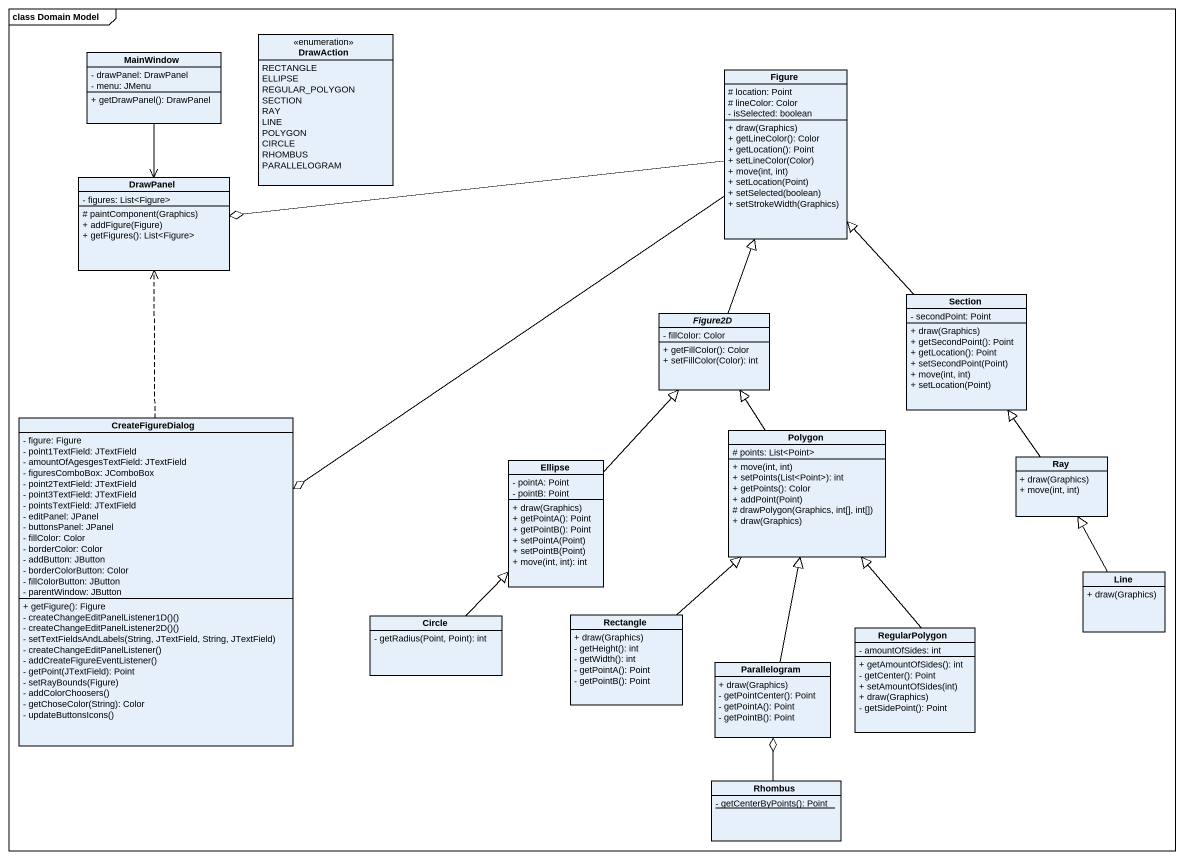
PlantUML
@startuml
mainframe class Domain Model
hide circle
hide empty members
skinparam classAttributeIconSize 0
class MainWindow {
  - drawPanel: DrawPanel
  - menu: JMenu
  + getDrawPanel(): DrawPanel
}
enum DrawAction {
  RECTANGLE
  ELLIPSE
  REGULAR_POLYGON
  SECTION
  RAY
  LINE
  POLYGON
  CIRCLE
  RHOMBUS
  PARALLELOGRAM
}
class Figure {
  # location: Point
  # lineColor: Color
  - isSelected: boolean
  + draw(Graphics)
  + getLineColor(): Color
  + getLocation(): Point
  + setLineColor(Color)
  + move(int, int)
  + setLocation(Point)
  + setSelected(boolean)
  + setStrokeWidth(Graphics)
}
class DrawPanel {
  - figures: List<Figure>
  # paintComponent(Graphics)
  + addFigure(Figure)
  + getFigures(): List<Figure>
}
abstract class Figure2D {
  - fillColor: Color
  + getFillColor(): Color
  + setFillColor(Color): int
}
class Section {
  - secondPoint: Point
  + draw(Graphics)
  + getSecondPoint(): Point
  + getLocation(): Point
  + setSecondPoint(Point)
  + move(int, int)
  + setLocation(Point)
}
class CreateFigureDialog {
  - figure: Figure
  - point1TextField: JTextField
  - amountOfAgesgesTextField: JTextField
  - figuresComboBox: JComboBox
  - point2TextField: JTextField
  - point3TextField: JTextField
  - pointsTextField: JTextField
  - editPanel: JPanel
  - buttonsPanel: JPanel
  - fillColor: Color
  - borderColor: Color
  - addButton: JButton
  - borderColorButton: Color
  - fillColorButton: JButton
  - parentWindow: JButton
  + getFigure(): Figure
  - createChangeEditPanelListener1D()()
  - createChangeEditPanelListener2D()()
  - setTextFieldsAndLabels(String, JTextField, String, JTextField)
  - createChangeEditPanelListener()
  - addCreateFigureEventListener()
  - getPoint(JTextField): Point
  - setRayBounds(Figure)
  - addColorChoosers()
  - getChoseColor(String): Color
  - updateButtonsIcons()
}
class Polygon {
  # points: List<Point>
  + move(int, int)
  + setPoints(List<Point>): int
  + getPoints(): Color
  + addPoint(Point)
  # drawPolygon(Graphics, int[], int[])
  + draw(Graphics)
}
class Ellipse {
  - pointA: Point
  - pointB: Point
  + draw(Graphics)
  + getPointA(): Point
  + getPointB(): Point
  + setPointA(Point)
  + setPointB(Point)
  + move(int, int): int
}
class Ray {
  + draw(Graphics)
  + move(int, int)
}
class Line {
  + draw(Graphics)
}
class "Circle" as Circle_ {
  - getRadius(Point, Point): int
}
class "Rectangle" as Rectangle_ {
  + draw(Graphics)
  - getHeight(): int
  - getWidth(): int
  - getPointA(): Point
  - getPointB(): Point
}
class RegularPolygon {
  - amountOfSides: int
  + getAmountOfSides(): int
  - getCenter(): Point
  + setAmountOfSides(int)
  + draw(Graphics)
  - getSidePoint(): Point
}
class Parallelogram {
  + draw(Graphics)
  - getPointCenter(): Point
  - getPointA(): Point
  - getPointB(): Point
}
class Rhombus {
  {static} - getCenterByPoints(): Point
}
MainWindow --> DrawPanel
Figure -left-o DrawPanel
Figure --o CreateFigureDialog
Figure2D -up-|> Figure
Section -up-|> Figure
CreateFigureDialog .up.> DrawPanel
Polygon -up-|> Figure2D
Ellipse -up-|> Figure2D
Ray -up-|> Section
Line -up-|> Ray
Circle_ -up-|> Ellipse
Rectangle_ -up-|> Polygon
RegularPolygon -up-|> Polygon
Parallelogram -up-|> Polygon
Rhombus -up-o Parallelogram
@enduml
